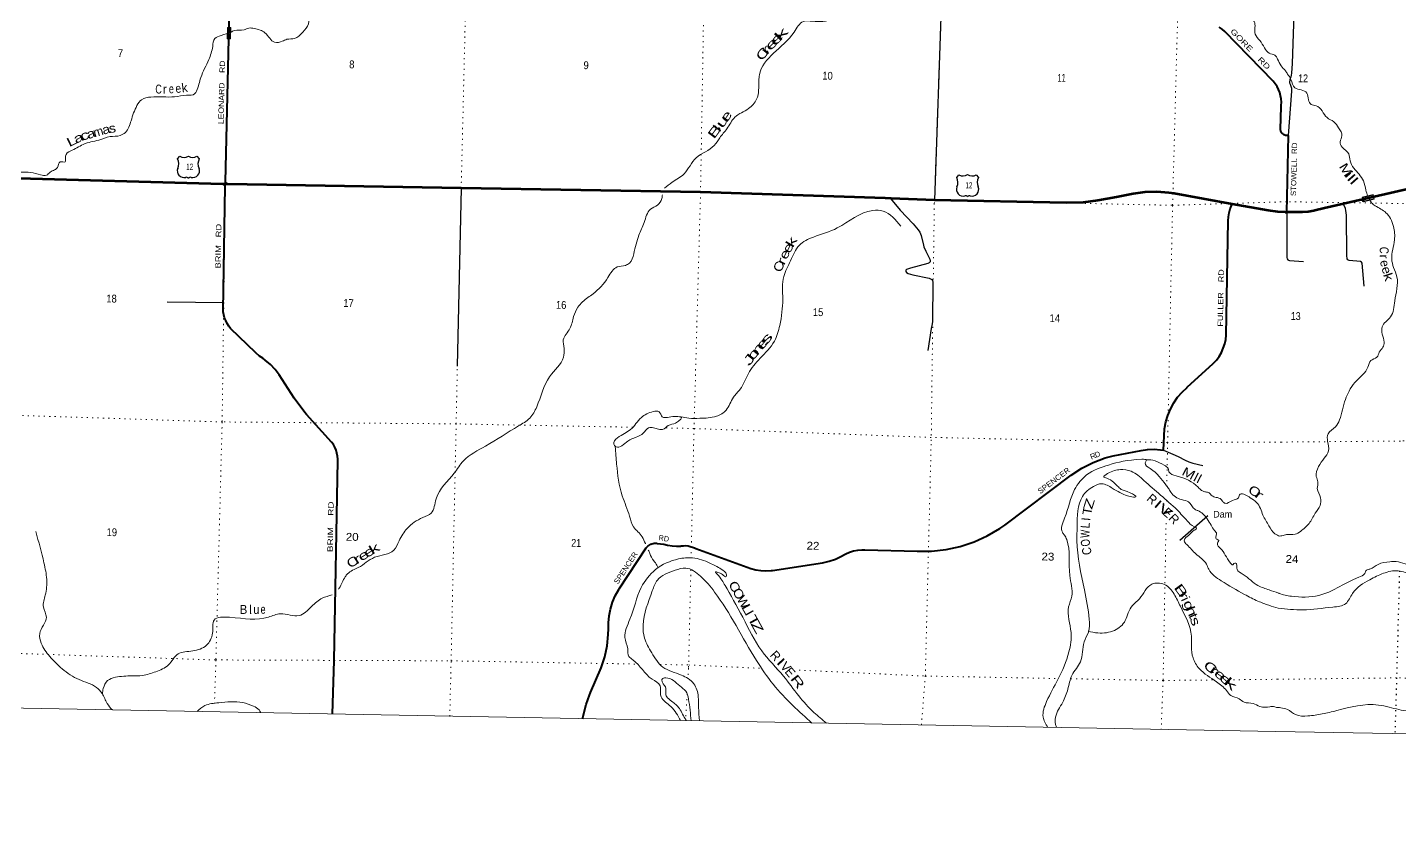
# Model space of a CAD drawing. Header units: feet. Extents: x -518066 to -250644, y -364975 to -177792.
# Drawn here: x -438444 to -407794, y -364975 to -346971 of the extents above; entities that cross this region are included whole.
import ezdxf
from ezdxf.enums import TextEntityAlignment as Align

# ---------------------------------------------------------------- set-up
doc = ezdxf.new("R2010")
doc.units = ezdxf.units.FT
doc.header["$LTSCALE"] = 80
doc.header["$PDMODE"] = 32
doc.header["$PDSIZE"] = 40
doc.linetypes.add('DOTTED', pattern=[1.5, 0.3, -1.2])
for name, color, linetype, lineweight in [('16', 7, 'Continuous', 25), ('20', 7, 'Continuous', 70), ('25', 7, 'Continuous', 25), ('26', 7, 'Continuous', 40), ('29', 7, 'Continuous', 25), ('39', 7, 'Continuous', 13), ('4', 7, 'Continuous', 25), ('41', 7, 'Continuous', 13), ('42', 7, 'Continuous', 13), ('55', 7, 'Continuous', 13), ('57', 7, 'Continuous', 13), ('6', 7, 'DOTTED', 25), ('61', 7, 'Continuous', 13), ('7', 7, 'DOTTED', 13)]:
    doc.layers.add(name, color=color, linetype=linetype, lineweight=lineweight)
doc.layers.add('27', color=7, linetype='Continuous')

msp = doc.modelspace()

# ---------------------------------------------------------------- linework, layer by layer
at = {"layer": '16'}
for p, q in [((-435091.43, -349907.46), (-435040.12, -349848.7)), ((-434848.36, -349842.73), (-434848.64, -349842.93)), ((-434656.27, -349848.61), (-434604.88, -349907.46)), ((-417686.48, -350321.31), (-417635.17, -350262.55)), ((-417443.41, -350256.58), (-417443.69, -350256.78)), ((-417251.32, -350262.46), (-417199.93, -350321.31))]:
    msp.add_line(p, q, dxfattribs=at)
for centre, radius, start, end in [((-435284.41, -350018.09), 222.05, 332.97043, 29.75871), ((-434949.04, -349691.04), 182.07, 239.97227, 303.45418), ((-434747.26, -349691.54), 181.52, 236.33975, 300.08743), ((-434747.27, -349691.04), 182.07, 236.54582, 236.59441), ((-434411.91, -350018.09), 222.05, 150.24129, 207.02957), ((-434945.22, -350172.99), 151.42, 159.09177, 283.81923), ((-434751.1, -350172.99), 151.42, 256.18077, 20.90823), ((-417879.46, -350431.94), 222.05, 332.97043, 29.75871), ((-417544.09, -350104.89), 182.07, 239.97227, 303.45418), ((-417342.31, -350105.39), 181.52, 236.33975, 300.08743), ((-417342.32, -350104.89), 182.07, 236.54582, 236.59441), ((-417006.96, -350431.94), 222.05, 150.24129, 207.02957), ((-417540.27, -350586.84), 151.42, 159.09177, 283.81923), ((-417346.15, -350586.84), 151.42, 256.18077, 20.90823)]:
    msp.add_arc(centre, radius, start, end, dxfattribs=at)
for centre, major_axis, start_param, end_param in [((-434889.88, -350371.81), (-19.56, 51.67), 4.95877769, 6.28318531), ((-434806.43, -350371.81), (19.56, 51.67), 0, 1.32637542), ((-417484.93, -350785.66), (-19.56, 51.67), 4.95877769, 6.28318531), ((-417401.48, -350785.66), (19.56, 51.67), 0, 1.32637542)]:
    msp.add_ellipse(centre, major_axis=major_axis, ratio=0.929097, start_param=start_param, end_param=end_param, dxfattribs=at)
at = {"layer": '20'}
for p, q in [((-434022.48, -350472.93), (-434075.46, -350471.47)), ((-433969.49, -350473.8), (-434022.48, -350472.93)), ((-428754.44, -350559.18), (-433969.49, -350473.8)), ((-410348.29, -351096.86), (-410312.67, -351096.74))]:
    msp.add_line(p, q, dxfattribs=at)
for points in [[(-434075.46, -350471.47), (-438910.93, -350337.85), (-439203.33, -350329.77)], [(-418183.85, -350826.72), (-419149.99, -350788.3), (-419286.17, -350784.57), (-423408.15, -350646.68), (-428754.44, -350559.18)], [(-402652.48, -353523.52), (-403209.52, -353110.39), (-403283.74, -353057.64), (-403540.81, -352900.13), (-404154.87, -352558.01), (-404544.82, -352313.36), (-406885.48, -350686.49), (-406956.81, -350642.14), (-407032.38, -350605.49), (-407111.37, -350576.94), (-407192.92, -350556.8), (-407276.12, -350545.3), (-407360.06, -350542.56), (-407443.84, -350548.61), (-407526.52, -350563.38), (-407552.21, -350569.82), (-408363.69, -350755.68), (-409466.89, -351008.36), (-409682.94, -351062.15), (-409705.11, -351067.17), (-409834.14, -351088.16), (-409964.66, -351095.56), (-410312.67, -351096.74)], [(-411532.49, -350915.03), (-412831.06, -350680.29), (-412949.32, -350662.56), (-413214.54, -350643.2), (-413480.34, -350651.67), (-413743.8, -350687.88), (-414119.28, -350763.04), (-414537.2, -350835.32), (-414858.24, -350876.91), (-415240.2, -350889.2), (-418183.85, -350826.72)], [(-410348.29, -351096.86), (-410514.7, -351089.57), (-410730.31, -351060.03), (-411532.49, -350915.03)]]:
    msp.add_lwpolyline(points, dxfattribs=at)
at = {"layer": '25'}
for p, q in [((-434023.38, -350525.93), (-434075.46, -350471.47)), ((-433969.49, -350473.8), (-434021.16, -350419.95))]:
    msp.add_line(p, q, dxfattribs=at)
at = {"layer": '26'}
for p, q in [((-410271.93, -349384.83), (-410317.65, -349383.12)), ((-410312.67, -351096.74), (-410272.55, -349386.51)), ((-410312.76, -351100.77), (-410312.67, -351096.74))]:
    msp.add_line(p, q, dxfattribs=at)
for points in [[(-433941.81, -347224.79), (-433890.75, -345169.18), (-433726.23, -339823.74), (-433624.02, -336392.07), (-433568.57, -334530.47)], [(-434022.48, -350472.93), (-434021.16, -350419.95), (-433941.81, -347224.79)], [(-410317.65, -349383.12), (-410325.88, -349382.61), (-410340.14, -349380.55), (-410354.09, -349377.01), (-410367.61, -349372.03), (-410380.52, -349365.67), (-410392.71, -349357.99), (-410404.02, -349349.08), (-410414.34, -349339.04), (-410423.55, -349327.97), (-410431.56, -349316), (-410438.27, -349303.26), (-410443.61, -349289.89), (-410447.52, -349276.04), (-410449.97, -349261.84), (-410450.92, -349247.48), (-410440.73, -348737.41), (-410437.79, -348712.51), (-410434.33, -348639.57), (-410438.51, -348566.67), (-410450.3, -348494.6), (-410469.55, -348424.16), (-410496.05, -348356.12), (-410529.53, -348291.23), (-410569.6, -348230.19), (-410615.84, -348173.67), (-411693.4, -347062.5), (-411695.08, -347061), (-411758.27, -347010.52), (-411826.39, -346966.92)], [(-431629.09, -362307.84), (-431595.49, -361107.35), (-431511.67, -356642.77), (-431511.97, -356611.86), (-431517.84, -356543.52), (-431530.82, -356476.17), (-431550.77, -356410.55), (-431577.47, -356347.38), (-431610.63, -356287.34), (-431649.88, -356231.1), (-432212.66, -355612.34), (-432247.92, -355570.23), (-432484.53, -355250.83), (-432818.45, -354728.54), (-432911.99, -354607.94), (-433017.62, -354497.78), (-433134.19, -354399.27), (-433187.78, -354360.48), (-433256.41, -354311.51), (-433339.06, -354240.11), (-433904, -353693.28), (-433947.16, -353639.38), (-433984.45, -353581.26), (-434015.46, -353519.57), (-434039.85, -353454.97), (-434057.36, -353388.17), (-434067.79, -353319.91), (-434070.38, -353283.84), (-434023.38, -350525.93), (-434022.48, -350472.93)], [(-411731.03, -354134.91), (-411698.92, -354037.62), (-411677.16, -353937.51), (-411666.71, -353847.22), (-411619.81, -351292.98), (-411614.46, -351200.79), (-411599.5, -351109.67), (-411575.1, -351020.61), (-411541.53, -350934.59), (-411532.49, -350915.03)], [(-426046.58, -362412.13), (-425959.92, -362090.16), (-425888.61, -361882.13), (-425864.72, -361825.19), (-425626.99, -361271.88), (-425548.44, -361031.47), (-425495.46, -360784.16), (-425468.61, -360532.68), (-425465.09, -360398.95), (-425466.58, -360270.81), (-425452.14, -360114.09), (-425421.39, -359959.73), (-425374.68, -359809.44), (-425312.51, -359664.85), (-425235.57, -359527.56), (-425225.36, -359511.61), (-424623.16, -358597.1), (-424606.16, -358576.07), (-424587.06, -358556.94), (-424566.07, -358539.91), (-424543.4, -358525.17), (-424519.33, -358512.87), (-424494.09, -358503.16), (-424467.99, -358496.14), (-424441.29, -358491.89), (-424414.29, -358490.46), (-424387.29, -358491.85), (-424377.52, -358493.06), (-424225.68, -358514.69), (-424142.99, -358533.42), (-424142.1, -358533.62), (-424045.63, -358550.22), (-423947.97, -358556.65), (-423850.16, -358552.84), (-423839.78, -358551.01), (-423788.86, -358545.33), (-423737.63, -358545.01), (-423686.65, -358550.05), (-423636.47, -358560.38), (-423587.65, -358575.91), (-423540.72, -358596.45), (-423514.53, -358606.77), (-422286.82, -359054.85), (-422175.86, -359084.77), (-422062.38, -359102.92), (-421947.62, -359109.12), (-421832.85, -359103.28), (-421799.84, -359099.36), (-420684.73, -358930), (-420535.15, -358895), (-420390.04, -358844.56), (-420287.14, -358797.94), (-420162.89, -358727.37), (-420077.27, -358690.6), (-419988.28, -358662.99), (-419896.89, -358644.83), (-419804.11, -358636.33), (-419738.4, -358636.19), (-418569.69, -358667.91), (-418245.38, -358666.49), (-417922.99, -358631.18), (-417606.07, -358562.37), (-417298.07, -358460.81), (-417002.37, -358327.61), (-416722.22, -358164.23), (-416610.99, -358087.79), (-415129.76, -356967.32), (-414889.49, -356814.09), (-414634.52, -356686.83), (-414367.65, -356586.91), (-414190.84, -356537.56), (-413567.37, -356416.12), (-413423.58, -356397.13), (-413278.6, -356393.28), (-413134.01, -356404.6), (-413064.7, -356415.49), (-413041, -355933.86), (-413013.27, -355782.83), (-412969.9, -355635.52), (-412911.37, -355493.56), (-412838.32, -355358.49), (-412751.55, -355231.8), (-412652.02, -355114.87), (-412540.81, -355008.98), (-412536.91, -355005.66), (-411954.26, -354475.24), (-411885.36, -354399.42), (-411824.76, -354316.81), (-411773.13, -354228.32), (-411731.03, -354134.91)]]:
    msp.add_lwpolyline(points, dxfattribs=at)
at = {"layer": '29'}
for p, q in [((-417997.11, -345477.62), (-418183.85, -350826.72)), ((-410272.55, -349386.51), (-410200.07, -348395.2)), ((-428754.44, -350559.18), (-428842.61, -354538.75)), ((-410312.76, -351100.77), (-410314.71, -352109.64)), ((-410248.74, -352176.81), (-409941.81, -352201.65)), ((-435323.07, -353102.04), (-434058.12, -353114.35))]:
    msp.add_line(p, q, dxfattribs=at)
for points in [[(-410199.08, -347988.46), (-410183.8, -347779.24), (-409933.06, -340265.56)], [(-410200.07, -348395.2), (-410196.66, -348358.91), (-410197.59, -348344.94), (-410200.85, -348334.23), (-410230.66, -348248.51), (-410242.3, -348212.64), (-410245.09, -348197.73), (-410243.7, -348185.16), (-410226.93, -348105.03), (-410214.36, -348073.82), (-410206.44, -348039.82), (-410199.08, -347988.46)], [(-419162.03, -350793.01), (-418948.89, -351053.96), (-418658.38, -351354.98), (-418544.25, -351489.93), (-418509.23, -351544.43), (-418476.81, -351614.49), (-418431.41, -351829.88), (-418419.75, -351868.8), (-418373.06, -351967.41), (-418284.87, -352149.07), (-418275.78, -352182.81), (-418279.68, -352206.16), (-418299.13, -352229.52), (-418331.56, -352242.49), (-418715.44, -352346.29), (-418808.82, -352377.43), (-418824.39, -352393.01), (-418824.39, -352418.95), (-418808.82, -352444.91), (-418772.51, -352465.66), (-418668.76, -352496.8), (-418300.43, -352569.47), (-418271.9, -352582.45), (-418243.36, -352600.61), (-418227.8, -352623.97), (-418217.43, -352662.89), (-418227.8, -353529.63), (-418236.88, -353591.92), (-418258.93, -353695.72), (-418331.56, -354188.78)], [(-408584.92, -352749.25), (-408626.37, -352234.75), (-408641.27, -352210.52), (-408667.35, -352197.48), (-408920.68, -352178.85), (-408950.48, -352163.94), (-408965.39, -352141.58), (-408969.11, -352067.05), (-408980.29, -351165.17), (-408990.53, -351058.03), (-408998.92, -351016.1), (-409047.35, -350919.2)], [(-410314.71, -352109.64), (-410305.82, -352137.62), (-410290.91, -352158.12), (-410274.15, -352169.3), (-410248.74, -352176.81)], [(-413064.7, -356415.49), (-412858.53, -356498.38), (-412739.22, -356555.47), (-412583.58, -356638.51), (-412497.99, -356674.84), (-412412.39, -356703.39), (-412189.32, -356752.69)]]:
    msp.add_lwpolyline(points, dxfattribs=at)
at = {"layer": '39'}
for points in [[(-410222.34, -344040.05), (-410321.69, -344108.52), (-410639.83, -344300.47), (-410725.51, -344387.56), (-410686.91, -344482.67), (-410789.94, -344649.91), (-410936.54, -345154.23), (-410879.24, -345334.08), (-410932.83, -345546.34), (-411045.54, -345691.31), (-411112.65, -345746.54), (-411100.84, -345885.45), (-411024.42, -345999.27), (-410977.6, -346082.45), (-411000.81, -346152.45), (-411100.99, -346267.46), (-411141.6, -346421.62), (-411079.06, -346525.16), (-411050.43, -346616.09), (-411097.83, -346693.74), (-411089, -346768.27), (-411041.93, -346835.38), (-411018.38, -347117.23), (-410914.39, -347263.65), (-410810.63, -347424.15), (-410706.25, -347546.45), (-410580.58, -347592.69), (-410517.75, -347678.14), (-410441.91, -347828.13), (-410341.41, -347942.33), (-410293.43, -348012.11)], [(-431088.62, -345289.96), (-431089.49, -345294.4), (-431218.63, -345338.58), (-431305.51, -345375.39), (-431441.06, -345568.25), (-431586.6, -345634.28), (-431683.19, -345775.48), (-431693.56, -346044.73), (-431874.28, -346425.86), (-432131.5, -346697.19), (-432164.67, -346887.66), (-432294.17, -347078.6), (-432474.99, -347216.45), (-432649.88, -347235.77), (-432750.9, -347278.39), (-432921.84, -347301.79), (-433030.78, -347213.59), (-433137.13, -347089.25), (-433378.41, -346994.92), (-433498.65, -346984.95), (-433605.63, -347023.45), (-433822.64, -347042.1), (-433899.92, -347077.34)], [(-419766.09, -346418.42), (-420675.82, -346836.14), (-420908.53, -346832.42), (-421111.28, -346837.22), (-421319.8, -347075.15), (-422093.71, -348029.85), (-422105.76, -348154.31), (-422154.66, -348573.74), (-422334.61, -348781.97), (-422640.71, -348974.11), (-422819.49, -349234.63), (-422979.21, -349433.13), (-423102.4, -349606.08), (-423504.16, -349881.13), (-423776.81, -350238.67), (-424040.75, -350429.48), (-424216.09, -350560.9)], [(-433894.12, -347075.09), (-434117.35, -347149.98), (-434258.95, -347220.09), (-434305.91, -347394.26), (-434392.93, -347688.42), (-434569.97, -348089.71), (-434667.15, -348391.75), (-434708.31, -348455.43), (-434887.4, -348486.75), (-435156.81, -348518.63), (-435686.65, -348524.23), (-435892.31, -348585.28), (-435996.73, -348714.29), (-436128.63, -349053.98), (-436255.26, -349315.34), (-436372.75, -349383.83), (-436597.89, -349408.37), (-436845.97, -349486.84), (-437196.66, -349581.76), (-437338.38, -349659.92), (-437477.94, -349728.05), (-437596.27, -349848.81), (-437604.3, -349973.33), (-437712.7, -349975.62), (-437772.85, -350097.3), (-437837.93, -350150.55), (-437939.14, -350205.22), (-438020.49, -350272.28), (-438148.72, -350260.18), (-438583.27, -350204.98), (-438820.41, -350227.32), (-439041.38, -350241.88), (-439051.06, -350278.87)], [(-410293.43, -348012.11), (-410221.84, -348132.73), (-410133.58, -348318.68), (-409989.58, -348366.5), (-409861.89, -348436.25), (-409827.43, -348587.43), (-409770.35, -348688.6), (-409658.26, -348717.96), (-409523.05, -348834.05), (-409414.32, -348984.03), (-409260.78, -349076.18), (-409155.92, -349214.06), (-409079.58, -349389.83), (-409121.22, -349524.1), (-409074.37, -349643.25), (-408929.5, -349793.62), (-408897.1, -349948.8), (-408816.62, -350112.55), (-408600.95, -350394.4), (-408545.09, -350606.14), (-408504.34, -350729.72)], [(-424259.3, -350705.6), (-424273.31, -350789.67), (-424370.07, -350940.92), (-424526.06, -351032.92), (-424667.25, -351326.22), (-424784.2, -351609.85), (-424901.28, -352026.17), (-424996.97, -352235.75), (-425084.04, -352284.62), (-425271.23, -352319.82), (-425475.7, -352555.81), (-425806.63, -352918.45), (-426042.29, -353097.64), (-426148.62, -353220.6), (-426242.3, -353430.21), (-426326.83, -353694.25), (-426473.38, -353947.25), (-426456.4, -354138.52), (-426469.64, -354337.35), (-426779.64, -354770.7), (-427067.41, -355443.65), (-427224, -355696.49), (-427473.64, -355871.43), (-428209.29, -356320.09), (-428704.26, -356651.96), (-428911.36, -356926.1), (-429313.9, -357498.7), (-429427.42, -357818.58), (-429609.59, -357916.19), (-429962.68, -358159.85), (-430141.75, -358438.47), (-430259.51, -358647.69), (-430689.47, -358805.68), (-431052.36, -359035.12), (-431293.36, -359172), (-431346.66, -359241.52), (-431477.1, -359490.75), (-431496.32, -359516.68)], [(-408504.34, -350729.72), (-408418.46, -350887.8), (-408336.17, -350954.27), (-408097, -351107.68), (-407998.08, -351237.44), (-407927.83, -351419.18), (-407907.02, -351715), (-407968.02, -352146.66), (-407927.9, -352330.08), (-407853.95, -352540.01), (-407900.09, -353080.42), (-407996.39, -353437.3), (-408183.54, -353660.48), (-408179.28, -353819.38), (-408137.09, -353996.79), (-408166.48, -354113.1), (-408245.98, -354222.84), (-408299.41, -354334.86), (-408434.76, -354411.81), (-408500.63, -354559.9), (-408610.82, -354721.58), (-408793.49, -354902.58), (-408922.05, -355092.22), (-409002.4, -355278.35), (-409133.95, -355737.4), (-409221.95, -355889.27), (-409390.28, -356044.29), (-409400.23, -356217.11), (-409380.49, -356428.46), (-409476.65, -356592.3), (-409601.18, -356779.97), (-409653.81, -357000.59), (-409616.97, -357117.62), (-409630.68, -357268.28), (-409556.71, -357476.2), (-409570.7, -357650.99), (-409676.98, -357822.76), (-409816.01, -358050.49), (-410002.57, -358221.39), (-410127.79, -358290.41), (-410318.55, -358296.39), (-410421.23, -358323.42), (-410477.87, -358330.3)], [(-418933.58, -351407.85), (-419329.55, -351075.81), (-419560.03, -351058.05), (-420352.95, -351449.49), (-420883.97, -351652.11), (-421204.02, -351837.99), (-421396.17, -352180.73), (-421548.29, -352530.15), (-421572.51, -353036.42), (-421638.19, -353624.46), (-421758.24, -353976.4), (-422077.46, -354359.33), (-422337.82, -354700.98), (-422522.04, -355049.88), (-422673.44, -355230.42), (-422834.59, -355517.37), (-423053.52, -355654.61), (-423425.5, -355700.93), (-423672.25, -355696.99), (-423838.37, -355670.2)], [(-423838.37, -355670.2), (-423990.71, -355659.72), (-424149.61, -355683.32), (-424261.73, -355667.45), (-424334.17, -355555.72), (-424464.53, -355551.62), (-424729.54, -355684.1), (-424970.64, -355951.67), (-425262.61, -356138), (-425347.16, -356279.4), (-425297.88, -356334.47), (-425030.97, -356208.06), (-424849.02, -356124.51), (-424687.01, -356032.61), (-424570.68, -355911.82), (-424456.3, -355911.64), (-424346.42, -355941.55), (-424282.35, -355950.61), (-424258.24, -355948.99), (-424128.39, -355860.59), (-423969.03, -355808.85), (-423879.69, -355743.93), (-423836.72, -355692.35), (-423842.38, -355670.14)], [(-425312.09, -356335.86), (-425282.14, -356726.78), (-425157.11, -357434.49), (-424991.85, -357887.49), (-424903.39, -358126.15), (-424712.3, -358346.35), (-424640.54, -358500.3), (-424637.18, -358507.74)], [(-415651.43, -362602.76), (-415755.41, -362371.95), (-415677.57, -362025.37), (-415424.78, -361530.8), (-415178.14, -360919.51), (-415132.98, -360483.94), (-415185.89, -359908.08), (-415115.93, -359675.97), (-415160.56, -359208.81), (-415227.9, -358407.53), (-415278.47, -358308.21), (-415325.64, -358247.14), (-415276.42, -357932.27), (-415051.35, -357290.48), (-414783.23, -356965.04), (-414292.04, -356743.69), (-413551.55, -356616.8), (-413449.53, -356636.53), (-413472.6, -356698.48), (-413368.22, -356820.79), (-413014.93, -357186.32), (-412954.01, -357265.71), (-412905.22, -357350.93), (-412661.09, -357517.69), (-412505.39, -357568.43), (-412365.59, -357733.53), (-412297.83, -357762.76), (-412186.62, -357834.9), (-412094.12, -357946.96), (-412002.1, -358089.17), (-411927.75, -358206.97), (-411880.71, -358276.09), (-411897.86, -358344.17), (-411878.74, -358402.78), (-411836.87, -358419.54), (-411858.1, -358491.58), (-411799.7, -358603.09), (-411568.3, -358936.52), (-411520.77, -358975.48), (-411494.17, -358943.74), (-411449.87, -358934.39), (-411428.81, -358997.06), (-411423.99, -359071.53), (-411289.39, -359186.27), (-410956.32, -359436.88), (-410705.04, -359533.39), (-410500.45, -359604.68)], [(-413457.48, -356624.83), (-413253.09, -356649.72), (-413054.04, -356749.41), (-412960.92, -356823.28), (-412944, -356893.92), (-412780.92, -356984.99), (-412293.38, -357238.07), (-412214.3, -357311.72), (-412146.58, -357342.96), (-412066.5, -357354.29), (-411999.23, -357413.67), (-411917.69, -357459.21), (-411803.86, -357493.2), (-411742.74, -357560.52), (-411691.2, -357599.55), (-411523.59, -357533.87), (-411394.22, -357475.62), (-411356.78, -357393.79), (-411240.66, -357409.72), (-411131.32, -357473.79), (-410986.53, -357578.65), (-410902.41, -357712.69), (-410844.63, -357862.39), (-410712, -358099.75), (-410580.45, -358278.78), (-410520.82, -358313.92), (-410477.87, -358330.3)], [(-415456.18, -362606.33), (-415459.02, -362601.61), (-415460.48, -362597.95), (-415476.49, -362372.39), (-415318.67, -362043.17), (-415203.57, -361749.46), (-415112.31, -361441.3), (-414920.81, -361138.75), (-414839.42, -360695.72), (-414745.54, -360474.05), (-414726.86, -360186.84), (-414832.7, -359533.73), (-414999.53, -358431.29), (-414996.6, -358125.73), (-414877.24, -357444.05), (-414630.84, -357220.8), (-414447.31, -357163.42), (-414210.1, -357261.71), (-413869.71, -357432.02), (-413733.69, -357458.32), (-413683.47, -357455.1), (-413814.41, -357362.53), (-414009.85, -357287.03), (-414183.86, -357127.42), (-414332.95, -357040.59), (-414402.68, -357009.32), (-414315.22, -356936.33), (-414030.83, -356846.38), (-413788.64, -356884.43), (-413503, -357090.06), (-412765.13, -357747.24), (-412536.31, -357992.17), (-412377.86, -358121.37), (-412332.21, -358152.25), (-412338.62, -358176.28), (-412381.17, -358201.73), (-412485.07, -358298.59), (-412588.91, -358391.43), (-412605.73, -358439.41), (-412546.85, -358520.77), (-412343.53, -358729.1), (-412108.4, -358956.03), (-412054.11, -359073.51), (-411775.3, -359329.29), (-411258.47, -359633.11), (-410955.91, -359784.71), (-410712.59, -359877.07), (-410506.86, -359942.1)], [(-436546.94, -362214.87), (-436661.7, -362067.81), (-436774.56, -361848.86), (-436900.77, -361712.14), (-437289.24, -361537.04), (-437664.61, -361295.8), (-437945.06, -361017.88), (-438134.99, -360725.33), (-438169.63, -360509.64), (-438021.23, -360142.08), (-438085.81, -359915.86), (-438045.38, -359649.1), (-438013.63, -359297.76), (-438073.92, -358930.88), (-438255.29, -358232.33)], [(-423855.45, -362452.73), (-424071.17, -362138.45), (-424286.4, -361921.89), (-424305, -361831.12), (-424312.54, -361676.19), (-424488.71, -361526.6), (-424917.23, -361097.53), (-425006.24, -361017.69), (-425035.68, -360852.36), (-425099.74, -360593.98), (-424984.85, -360189.69), (-424732.57, -359477.97), (-424411.06, -359076.98), (-423901.59, -358841.85), (-423584.17, -358818.77), (-423200.74, -358933.47), (-422946.07, -359068.23), (-422831.79, -359198.74), (-422836.42, -359236.86), (-422917.92, -359189.32), (-423021.53, -359143.43), (-423075.5, -359130.5), (-423044.11, -359175.23), (-422861.66, -359433.49), (-422463.8, -360145.56), (-422042.45, -360894.19), (-421555.92, -361458.89), (-421215.9, -361900.62), (-420874.68, -362267.98), (-420594.32, -362512.62)], [(-424574.96, -358645.48), (-424541.73, -358719.02), (-424454.12, -358885.28), (-424381.41, -358980.94), (-424356.34, -359038.33)], [(-410500.45, -359604.68), (-410495.65, -359606.84), (-410486.05, -359611.09), (-410209.4, -359674.98), (-409598.98, -359657.48), (-408705.24, -359250.94), (-408571.81, -359165.92), (-408530.84, -359091.97), (-408454.29, -359066.66), (-408272.47, -358962.06), (-408012.89, -358904.55), (-407872.3, -358898.03), (-407668.12, -358948.51), (-407424.02, -359019.52), (-407280.89, -359145.75), (-407148.31, -359318.11), (-406999.23, -359450.43), (-406705.98, -359614.48), (-406141.37, -359926.25), (-405974.12, -360048.71), (-405837.28, -360018.03), (-405740.94, -360019.07), (-405598.13, -359992.47), (-405145.16, -360053.69), (-404965.08, -360105.91), (-404759.27, -360190.59), (-404565.39, -360265.08), (-404382.14, -360393.76), (-404268.63, -360475.42), (-404179.68, -360599.05), (-404054.2, -360712.93), (-403919.36, -360837.14), (-403709.96, -360960.06), (-403464.07, -361051.2), (-403255.56, -361073.57), (-403164.82, -361217.33), (-402933.92, -361392.76), (-402832.67, -361494.4), (-402668.21, -361506.24), (-402315.19, -361530.18), (-402210.53, -361505.18)], [(-420920.18, -362506.6), (-421343.78, -362115.72), (-421785.63, -361642.2), (-422160.3, -361109.45), (-423094.8, -359580.56), (-423406.19, -359229.76), (-423738.33, -359045.51), (-423977.93, -359095.96), (-424372.76, -359314.83), (-424484.98, -359554.31), (-424692.03, -360323.05), (-424658.52, -360609.08), (-424499.24, -360935.33), (-424249.59, -361256.99), (-423837.07, -361434.48), (-423559.3, -361629.92), (-423457.61, -361919.06), (-423451.51, -362162.43), (-423432, -362460.44)], [(-401148.73, -361872.62), (-401534.84, -361755.82), (-401778.19, -361797.42), (-402053.53, -361828.61), (-402497.58, -361687.06), (-402740.28, -361670.35), (-402866.93, -361687.07), (-403056.75, -361608.6), (-403252.48, -361339.04), (-403309.88, -361266.02), (-403427.65, -361206.43), (-403921.9, -361066.34), (-404091.66, -360988.09), (-404363.19, -360675.48), (-404400.14, -360568.5), (-404612.22, -360505.88), (-405264.91, -360354.01), (-405462.03, -360390.08), (-405809.03, -360366.2), (-405962.88, -360302.2), (-406255.62, -360091.91), (-406908.38, -359765.1), (-407245.48, -359572.43), (-407330, -359410.64), (-407520.62, -359223.58), (-407824.43, -359105.66), (-408152.25, -359162.43), (-408460.95, -359305.87), (-408843.72, -359611.38), (-408998.83, -359840.94), (-409282.69, -359916.29), (-409953.81, -359977.37), (-410506.86, -359942.1)], [(-414751.23, -360453.86), (-414531.18, -360495.58), (-414338.43, -360488.61), (-414163.02, -360437.13), (-413920.69, -360217.83), (-413853.64, -360041.97), (-413758.76, -359882.65), (-413605.84, -359732.29), (-413327.65, -359405), (-413046.83, -359411.5), (-412831.57, -359626.05), (-412689.5, -359899.74), (-412443.39, -360565.15), (-412443.2, -360802.4), (-412407.04, -361048.26), (-412270.47, -361289.7), (-411883.91, -361583.39), (-411660.37, -361781.99), (-411563.75, -361888.09), (-411376.41, -361967.48), (-411267.21, -362039.6), (-411063.04, -362071.01), (-410911.61, -362137.77), (-410688.96, -362143.34), (-410606.61, -362138.63), (-410546.17, -362157.28)], [(-431636.41, -359646.45), (-431858.01, -359717.88), (-432097.78, -359903.04), (-432373.99, -360107.72), (-432790.68, -360064.87), (-433060.8, -360140.97), (-433927.73, -360145.21), (-434271.88, -360208.06), (-434308.68, -360499), (-434445.47, -360768.24), (-434750.53, -360896.06), (-435078.7, -360963.19), (-435293.36, -361209.07), (-435578.72, -361359.32), (-435877.06, -361443.01), (-436107.99, -361453.39), (-436477.73, -361485.68), (-436651.49, -361559.3), (-436748.6, -361732.67), (-436770.54, -361853.65)], [(-423619.61, -362456.91), (-423677.19, -361971.84), (-423738.56, -361795.94), (-423873.1, -361677.18), (-424185.24, -361497.27), (-424265.94, -361524.13), (-424262.96, -361588.51), (-424181.01, -361732.57), (-424186.9, -361849.09), (-424144.23, -361940.25), (-424029.43, -362038.59), (-423863.61, -362208.12), (-423789.55, -362344.01), (-423723.05, -362455.19)], [(-434651.93, -362250.61), (-434481.27, -362116.75), (-434171.26, -362055.36), (-433897.97, -362031.58), (-433631.39, -362049.92), (-433393.89, -362130.12), (-433270.84, -362214.52), (-433231.14, -362277.63)], [(-410546.15, -362157.28), (-410447.8, -362165.82), (-410297.67, -362203.64), (-410116.28, -362318.21), (-409841.62, -362349.35), (-409521.96, -362304.56), (-409197.94, -362227.64), (-408267.19, -362105.03), (-408026.86, -362153.88), (-407592.29, -362245.07), (-407349.86, -362285.9), (-407160.41, -362398.55), (-407047.79, -362560.64), (-406840.09, -362655.39), (-406718.17, -362702.97), (-406620.91, -362764.39)]]:
    msp.add_spline(points, degree=3, dxfattribs=at)
at = {"layer": '4', "lineweight": 13}
msp.add_lwpolyline([(-501256.99, -177792.42), (-469933.03, -178460.37), (-438608.17, -179085.23), (-407282.48, -179667), (-375956.02, -180205.68), (-344628.85, -180701.28), (-313301.03, -181153.78), (-281972.61, -181563.19), (-250643.67, -181929.5), (-252658.03, -364975.08), (-284238.76, -364605.82), (-315818.95, -364193.12), (-347398.54, -363736.98), (-378977.49, -363237.41), (-410555.71, -362694.39), (-442133.14, -362107.95), (-473709.75, -361478.07), (-505285.47, -360804.75)], close=True, dxfattribs=at)
msp.add_lwpolyline([(-501256.99, -177792.42), (-469933.03, -178460.37), (-438608.17, -179085.23), (-407282.48, -179667), (-375956.02, -180205.68), (-344628.85, -180701.28), (-313301.03, -181153.78), (-281972.61, -181563.19), (-250643.67, -181929.5), (-252658.03, -364975.08), (-284238.76, -364605.82), (-315818.95, -364193.12), (-347398.54, -363736.98), (-378977.49, -363237.41), (-410555.71, -362694.39), (-442133.14, -362107.95), (-473709.75, -361478.07), (-505285.47, -360804.75)], close=True, dxfattribs=at)
at = {"layer": '42', "lineweight": 25}
msp.add_line((-412699.08, -358418.63), (-412077.71, -357870.72), dxfattribs=at)
at = {"layer": '55'}
for p in [(-408607.61, -350837.52), (-408607.61, -350845.52)]:
    msp.add_point(p, dxfattribs=at)
at = {"layer": '57'}
for p, q in [((-408625.4, -350759.53), (-408381.67, -350703.91)), ((-408602.04, -350861.9), (-408625.4, -350759.53)), ((-408602.04, -350861.9), (-408358.31, -350806.28)), ((-408381.67, -350703.91), (-408358.31, -350806.28))]:
    msp.add_line(p, q, dxfattribs=at)
msp.add_lwpolyline([(-408387.68, -350713.48), (-408615.82, -350765.54), (-408596.02, -350852.32), (-408367.88, -350800.26)], close=True, dxfattribs=at)
at = {"layer": '6'}
msp.add_lwpolyline([(-407796.42, -359108.24), (-407861.01, -361498.15), (-407896.66, -362741.79)], dxfattribs=at)
at = {"layer": '61'}
for p, q in [((-433904.96, -347223.27), (-433979.94, -347221.42)), ((-433898.82, -346973.34), (-433904.96, -347223.27))]:
    msp.add_line(p, q, dxfattribs=at)
msp.add_lwpolyline([(-433979.94, -347221.42), (-433973.8, -346971.5), (-433898.82, -346973.34)], dxfattribs=at)
msp.add_lwpolyline([(-433907.01, -346981.13), (-433966, -346979.69), (-433971.74, -347213.62), (-433912.75, -347215.07)], close=True, dxfattribs=at)
at = {"layer": '7'}
for p, q in [((-412999.81, -357530.15), (-413000.2, -357550.81)), ((-421695.84, -361302.44), (-421680.33, -361303.17)), ((-411502.02, -361539.58), (-410534.86, -361529.31)), ((-423707.21, -361853.33), (-423739.13, -362428.3))]:
    msp.add_line(p, q, dxfattribs=at)
for points in [[(-429010.01, -362356.95), (-428978.99, -361117.02), (-428867.5, -355825.02), (-428754.44, -350559.18), (-428626.91, -345267.43), (-428481.29, -339973.96)], [(-423173.08, -340058.84), (-423316.79, -345358.37), (-423408.15, -350646.68), (-423553.58, -355928.09), (-423619.33, -358814.11)], [(-418473.53, -362551.42), (-418387.41, -361457.28), (-418255.92, -356201.74), (-418186.44, -350901.02), (-417997.11, -345477.62), (-417925.13, -340146.78)], [(-412633.01, -340233.41), (-412718.28, -345517.79), (-412864.04, -350943.96), (-412975.62, -356241.99), (-412993.83, -357211.72)], [(-433941.83, -347225.72), (-434022.48, -350472.93), (-434094.1, -355781.65), (-434234.06, -361097.33), (-434265.23, -362063.01)], [(-438910.29, -350337.9), (-433948.18, -350475.61), (-428754.44, -350559.18), (-423408.15, -350646.68), (-418183.85, -350826.72)], [(-418183.85, -350826.72), (-418183.76, -350826.72), (-412864.04, -350943.96), (-410344.11, -350862.96)], [(-395707.93, -351015.13), (-397324.37, -350977.26), (-402552.09, -350860.2), (-407586.92, -350906.1), (-410344.11, -350862.96)], [(-424920.76, -355901.57), (-428867.5, -355825.02), (-434094.1, -355781.65), (-439316.69, -355613.7), (-442007.14, -355565.56)], [(-410440.13, -356231.67), (-412975.62, -356241.99), (-418253.24, -356127.44), (-423553.58, -355928.09), (-424201.52, -355915.52)], [(-410440.13, -356231.67), (-407718, -356207.21), (-402607.42, -356208.39), (-397341.4, -356311.79), (-396027.99, -356341.74)], [(-413009.38, -358039.97), (-413075.42, -361556.3), (-413119.41, -362648.41)], [(-423625.38, -359079.82), (-423675.6, -361284.21), (-423688.58, -361517.88)], [(-442109.13, -360861.22), (-439428.53, -360927.81), (-434234.06, -361097.33), (-428978.99, -361117.02), (-424824.6, -361189.75)], [(-424313.34, -361198.7), (-423672.92, -361209.91), (-422042.92, -361286.2)], [(-421206.26, -361325.36), (-418387.41, -361457.28), (-415416.47, -361512.66)], [(-415136.27, -361517.89), (-413075.42, -361556.3), (-411896.52, -361543.77)], [(-403091.21, -361566.87), (-407861.01, -361498.15), (-410534.86, -361529.31)]]:
    msp.add_lwpolyline(points, dxfattribs=at)

# ---------------------------------------------------------------- texts
at = {"layer": '16', "width": 0.6}
for p in [(-434818.47, -350153.24), (-417413.52, -350567.09)]:
    msp.add_text('12', height=140, dxfattribs=at).set_placement(p, align=Align.CENTER)
at = {"layer": '27'}
for s, rotation, width, p in [('GORE    RD', 314.12, 1.35, (-411583.81, -347067.78)), ('LEONARD    RD', 88.577, 1.2, (-434064.21, -349132.54)), ('STOWELL  RD', 88.656, 1.1, (-410107.43, -350739.43)), ('BRIM   RD', 89.024, 1.3, (-434129.55, -352354.06)), ('FULLER    RD', 88.948, 1.25, (-411740.74, -353654.55)), ('SPENCER', 37.106, 1.1, (-415820.57, -357395.84)), ('BRIM    RD', 88.924, 1.4, (-431625.16, -358692.1)), ('SPENCER', 56.635, 1.05, (-425253.51, -359415.7))]:
    msp.add_text(s, height=120, rotation=rotation, dxfattribs=dict(at, width=width)).set_placement(p)
msp.add_text('D', height=120, rotation=20.071, dxfattribs=at).set_placement((-414521.56, -356561.78), align=Align.CENTER)
for s, rotation, width, p in [('R', 22.257, 1.05, (-414620.39, -356600.65)), ('R', 350.675, 0.8, (-424296.29, -358429.35)), ('D', 349.042, 0.85, (-424181.21, -358450.68))]:
    msp.add_text(s, height=120, rotation=rotation, dxfattribs=dict(at, width=width)).set_placement(p, align=Align.CENTER)
at = {"layer": '41'}
for s, rotation, width, p in [('e', 46.467, 2, (-421852.02, -347510.76)), ('e', 45.42, 2.05, (-421748.22, -347400.89)), ('k', 45.42, 2.3, (-421645.15, -347300.2)), ('C', 51.826, 1.55, (-422037.03, -347735.66)), ('r', 49.94, 2.05, (-421931.65, -347605.86)), ('C', 0.028, 0.75, (-435586.64, -348447.57)), ('e', 1.245, 0.75, (-435282.03, -348442.94)), ('e', 6.403, 0.85, (-435127.13, -348436.4)), ('u', 53.23, 1.85, (-422925.74, -349241.3)), ('e', 55.644, 1.6, (-422820.97, -349104.79)), ('a', 25.542, 1.45, (-437359.89, -349571.33)), ('c', 24.429, 1.5, (-437218.88, -349514.04)), ('a', 20.213, 1.3, (-437083.18, -349468.71)), ('a', 15.558, 1.2, (-436746.21, -349367.47)), ('s', 10.739, 1.15, (-436606.11, -349333.25)), ('B', 53.086, 1.8, (-423110.6, -349479.48)), ('l', 53.179, 1.5, (-422984.3, -349318.47)), ('L', 26.025, 1.45, (-437509.66, -349645.34)), ('M', 301.055, 1.3, (-409154.89, -350075.42)), ('i', 310.835, 1.7, (-409035.66, -350277.74)), ('l', 311.853, 1.7, (-408980.77, -350357.37)), ('l', 311.468, 1.7, (-408916.76, -350429.57)), ('e', 62.05, 1.4, (-421416.3, -352032.61)), ('k', 60.192, 1.65, (-421347.32, -351905.46)), ('r', 62.85, 1.55, (-421543.08, -352298.15)), ('e', 65.083, 1.35, (-421485.48, -352170.78)), ('C', 266.205, 0.8, (-408231.35, -351864.75)), ('C', 64.93, 1.2, (-421619.73, -352458.6)), ('e', 287.1, 1.1, (-408201.39, -352342.25)), ('k', 287.911, 1.3, (-408164.01, -352489.84)), ('e', 49.526, 1.85, (-422045.3, -354197.73)), ('s', 50.591, 2.1, (-421954.36, -354095.58)), ('J', 53.185, 1.95, (-422322.15, -354549.96)), ('o', 52.089, 1.75, (-422235.35, -354426.09)), ('n', 50.744, 1.9, (-422147.8, -354320.15)), ('M', 332.779, 1.25, (-412674.68, -356955.3)), ('i', 332.352, 1.2, (-412496.45, -357046.99)), ('l', 332.352, 1.15, (-412416.56, -357088.84)), ('l', 332.352, 1.15, (-412345.04, -357126.3)), ('C', 328.814, 1.35, (-411199, -357346.77)), ('r', 323.94, 1.9, (-411054.57, -357434.28)), ('T', 80.199, 1.2, (-414684.74, -357879.51)), ('Z', 72.749, 1.45, (-414665.78, -357749.38)), ('I', 319.299, 1.65, (-413298.7, -357654.47)), ('V', 319.114, 1.75, (-413211.25, -357729.98)), ('I', 85.438, 0.95, (-414701.87, -357995.7)), ('W', 88.005, 0.7, (-414721.41, -358372.82)), ('L', 85.438, 0.9, (-414721.51, -358164.6)), ('e', 32.342, 1.55, (-430860.25, -358826.85)), ('k', 31.346, 1.7, (-430742.64, -358753.25)), ('O', 97.358, 0.8, (-414701.74, -358550.8)), ('C', 98.406, 0.9, (-414670.84, -358738.43)), ('C', 31.011, 1.35, (-431241.97, -359057.77)), ('r', 32.016, 1.7, (-431092.78, -358970.17)), ('e', 32.29, 1.55, (-430986.35, -358903.61)), ('C', 299.181, 1.3, (-422794.11, -359400.64)), ('O', 299.181, 1.2, (-422704.06, -359558.89)), ('B', 305.991, 1.75, (-412846.47, -359481.36)), ('W', 299.201, 1.1, (-422606.44, -359734.8)), ('r', 298.619, 1.6, (-412738.05, -359634.18)), ('i', 295.613, 1.15, (-412679.9, -359746.01)), ('g', 294.177, 1.45, (-412633.35, -359816)), ('B', 359.823, 0.95, (-433702.79, -360069.18)), ('u', 0.881, 0.9, (-433396.42, -360071.02)), ('e', 0.881, 0.75, (-433233.81, -360066.1)), ('L', 299.207, 1.5, (-422506.03, -359910.44)), ('I', 299.207, 1.2, (-422424.42, -360056.74)), ('T', 299.19, 1.65, (-422369.78, -360154.37)), ('h', 293.538, 1.4, (-412573.17, -359954.46)), ('t', 293.538, 1.2, (-412506.94, -360109.09)), ('Z', 299.189, 1.75, (-422295.98, -360289.81)), ('s', 290.501, 1.45, (-412483.53, -360177.01)), ('I', 312.613, 1.75, (-421731.74, -361159.61)), ('C', 322.313, 1.55, (-412195.41, -361252.76)), ('r', 322.919, 1.9, (-412061.73, -361356.04)), ('e', 323.243, 1.7, (-411959.65, -361431.32)), ('R', 307.416, 1.65, (-421415.06, -361518.56)), ('e', 319.186, 1.85, (-411847.02, -361517.99)), ('k', 318.112, 2.15, (-411742.9, -361607))]:
    msp.add_text(s, height=200, rotation=rotation, dxfattribs=dict(at, width=width)).set_placement(p)
for s, rotation, p in [('r', 1.182, (-435417.71, -348449.22)), ('k', 7.137, (-434988.53, -348423.13)), ('m', 16.456, (-436942.27, -349424.68)), ('r', 271.189, (-408239.81, -352045.95)), ('e', 281.398, (-408232.35, -352186.97)), ('R', 319.299, (-413459.49, -357517.61)), ('E', 318.033, (-413107.66, -357823.63)), ('R', 314.465, (-412967.9, -357947.96)), ('l', 0.881, (-433487.24, -360072.26)), ('R', 312.101, (-421871.02, -360999.71)), ('V', 312.613, (-421640.14, -361252.65)), ('E', 310.16, (-421540.13, -361366.69))]:
    msp.add_text(s, height=200, rotation=rotation, dxfattribs=at).set_placement(p)
at = {"layer": '42'}
msp.add_text('Dam', height=150, dxfattribs=at).set_placement((-411956.15, -357917.54))
at = {"layer": '7'}
for s, rotation, width, p in [('7', 359.084, 0.9, (-436426.75, -347631.77)), ('8', 359.084, 0.9, (-431257.35, -347881.88)), ('9', 359.084, 0.9, (-426023.32, -347901.13)), ('10', 359.084, 0.9, (-420690.11, -348135.44)), ('11', 359.084, 0.65, (-415435.01, -348182.42)), ('12', 359.378, 0.85, (-410060.25, -348194.02)), ('18', 359.084, 0.9, (-436683.86, -353112.01)), ('17', 359.084, 0.9, (-431389.5, -353211.68)), ('16', 359.084, 0.9, (-426640.13, -353253.59)), ('15', 359.084, 0.9, (-420900.86, -353414.61)), ('14', 359.084, 0.9, (-415614.18, -353550.37)), ('13', 359.378, 0.85, (-410224.65, -353504)), ('19', 359.084, 0.9, (-436677.64, -358329.94)), ('20', 359.084, 1.1, (-431332.98, -358434.28)), ('21', 359.084, 0.85, (-426297.98, -358569.02)), ('22', 359.084, 1.1, (-421040.75, -358632.25)), ('23', 359.084, 1.1, (-415793.27, -358874.65)), ('24', 359.378, 1.1, (-410339.72, -358930.08))]:
    msp.add_text(s, height=175, rotation=rotation, dxfattribs=dict(at, width=width)).set_placement(p)

doc.saveas('drawing.dxf')
